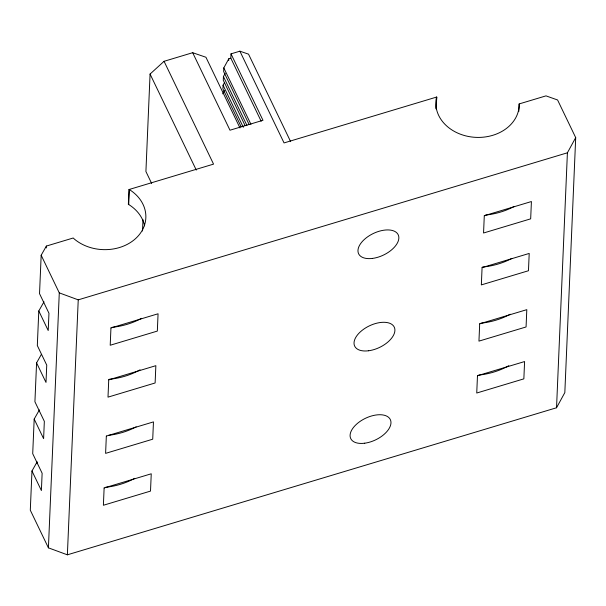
<?xml version="1.0" encoding="UTF-8"?>
<svg xmlns="http://www.w3.org/2000/svg" width="606" height="606" viewBox="0 0 606 606"><rect width="100%" height="100%" fill="white"/><g stroke="black" fill="none" stroke-linecap="round" stroke-linejoin="round"><path stroke-width="0.91" d="M37.095 463.673L37.171 461.802L31.974 470.976L30.3 510.199L48.412 547.839L67.372 554.816L556.535 407.762L564.83 392.59L575.7 137.623L557.588 99.982L545.991 95.869L519.137 103.937L518.819 111.413M39.382 409.906L34.186 419.079L32.709 453.674L42.132 473.256L41.397 490.557L31.974 470.976M41.344 354.449L36.58 362.858L34.921 401.778L44.344 421.359L43.609 438.661L34.186 419.079M43.996 301.788L38.792 310.961L37.322 345.556L46.745 365.138L46.003 382.439L36.58 362.858M144.629 225.841A41.708 33.633 2.4 0 0 129.328 204.904L128.351 204.487L128.987 189.542L129.964 189.958A41.708 33.633 2.4 0 1 135.183 238.961A41.708 33.633 2.4 0 1 74.333 239.059L73.22 237.999L46.367 246.066L41.17 255.24L39.534 293.66L48.957 313.241L48.215 330.543L38.792 310.961M46.291 247.945L46.367 246.066M48.412 547.839L59.282 292.872L41.17 255.24M67.372 554.816L78.235 299.849L567.405 152.795L575.7 137.623M128.714 204.555L129.351 189.61M142.508 231.015L142.986 219.675M239.961 127.949L205.934 57.252L192.678 52.699L164.067 61.304L150.068 74.053L145.917 171.521L151.659 183.444M224.425 82.711L223.061 85.196L222.91 88.87L241.143 126.768M225.243 73.235L223.432 76.545L223.273 80.219L245.165 125.7M290.645 141.653L248.536 54.154L239.893 51.184L231.007 53.858L230.825 58.176L228.78 58.797L223.803 67.895L223.644 71.569L249.18 124.624M228.697 60.63L228.78 58.797M436.032 108.482L436.729 97.028L436.214 109.171M556.535 407.762L567.405 152.795M436.509 97.271L436.35 97.854A41.708 33.633 2.4 0 0 473.65 137.214A41.708 33.633 2.4 0 0 519.206 105.315L519.137 103.937M222.697 93.847L224.508 90.536M128.987 189.542L213.547 164.12L164.067 61.304M436.729 97.028L284.047 142.925L239.893 51.184M59.282 292.872L78.235 299.849M231.007 53.858L262.981 120.291L229.985 130.207L192.678 52.699M230.825 58.176L261.156 121.208M223.803 67.895L250.952 124.321M223.432 76.545L246.937 125.389M223.061 85.196L243.324 127.298M150.068 74.053L196.283 170.066M514.123 206.502A69.516 56.055 2.4 0 1 485.55 215.092M508.798 365.698A69.516 56.055 2.4 0 1 478.732 375.106M134.706 478.346A69.516 56.055 2.4 0 1 105.383 487.345M136.168 426.859A69.516 56.055 2.4 0 1 108.497 435.343M141.524 318.332A69.516 56.055 2.4 0 1 112.201 327.331M140.054 369.819A69.516 56.055 2.4 0 1 109.095 379.318M510.267 314.211A69.516 56.055 2.4 0 1 480.944 323.21M511.911 258.398A69.516 56.055 2.4 0 1 482.437 267.079M104.126 487.959L103.391 505.26L150.508 491.095L151.25 473.794L104.126 487.959M106.338 436.062L105.603 453.364L152.72 439.198L153.462 421.897L106.338 436.062M108.739 379.841L107.997 397.142L155.121 382.977L155.856 365.676L108.739 379.841M110.951 327.944L110.209 345.246L157.333 331.081L158.068 313.779L110.951 327.944M477.475 375.72L476.74 393.021L523.857 378.856L524.591 361.555L477.475 375.72M479.687 323.824L478.952 341.125L526.069 326.96L526.803 309.658L479.687 323.824M482.081 267.602L481.346 284.903L528.462 270.738L529.205 253.437L482.081 267.602M484.292 215.706L483.558 233.007L530.674 218.842L531.417 201.54L484.292 215.706M364.706 443.206A21.952 11.923 -25.7 0 0 390.415 419.784A21.952 11.923 -25.7 0 0 356.472 424.253A21.952 11.923 -25.7 0 0 364.706 443.206M368.645 350.76A21.952 11.923 -25.7 0 0 394.354 327.346A21.952 11.923 -25.7 0 0 360.411 331.808A21.952 11.923 -25.7 0 0 368.645 350.76M372.584 258.398A21.952 11.923 -25.7 0 0 398.293 234.976A21.952 11.923 -25.7 0 0 364.35 239.446A21.952 11.923 -25.7 0 0 372.584 258.398"/></g></svg>
